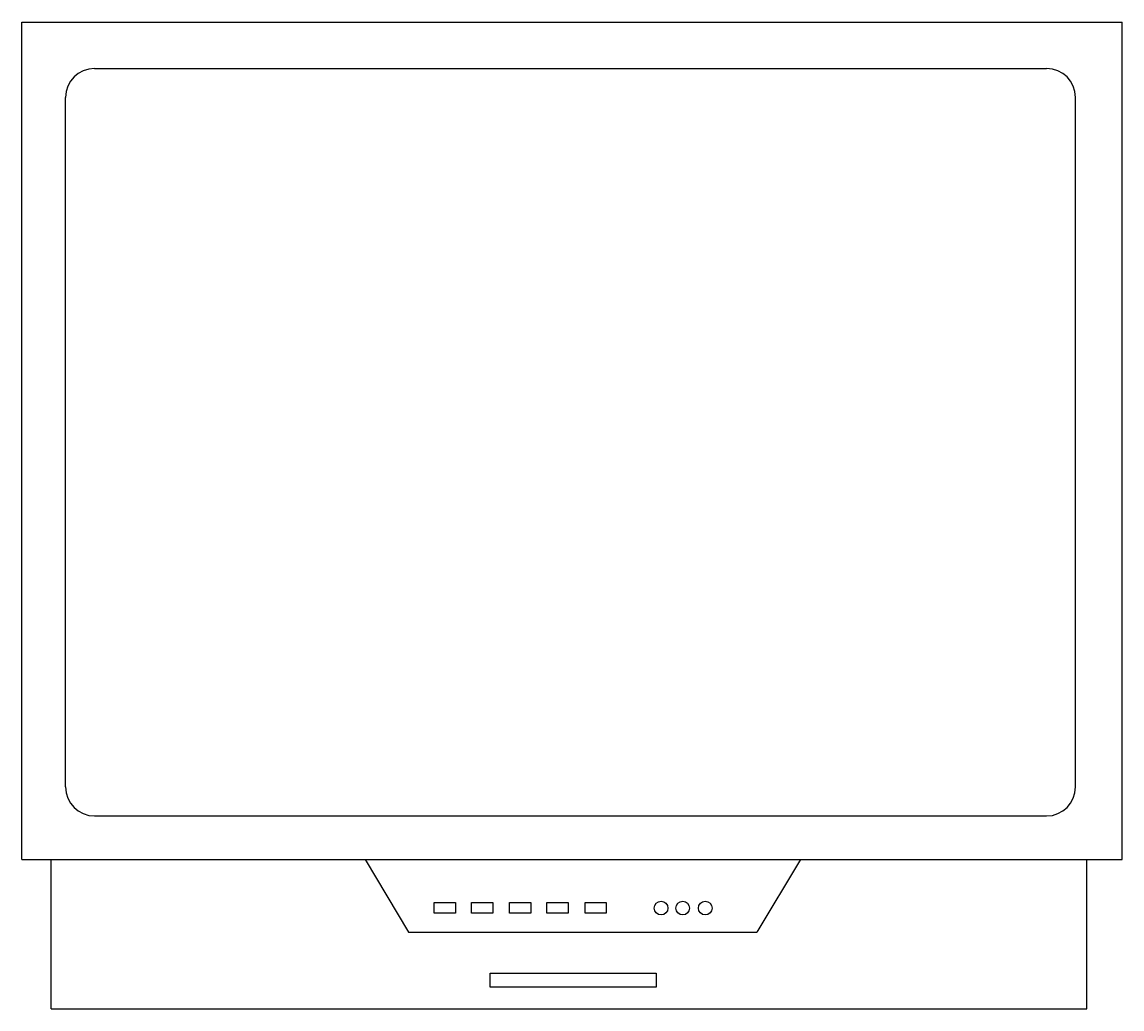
# Model space of a CAD drawing. Extents: x 1.4 to 2.11, y 0.706 to 1.343.
import ezdxf

# ---------------------------------------------------------------- set-up
doc = ezdxf.new("R2010")
doc.units = 0
doc.layers.get('0').update_dxf_attribs({"linetype": 'CONTINUOUS'})

msp = doc.modelspace()

# ---------------------------------------------------------------- linework, layer by layer
at = {"color": 0}
for p, q in [((1.3995, 0.80222), (1.3995, 1.34316)), ((1.3995, 1.34316), (2.11013, 1.34316)), ((2.11013, 0.80222), (2.11013, 1.34316)), ((1.44638, 1.31316), (2.06138, 1.31316)), ((1.42763, 0.8491), (1.42763, 1.29441)), ((2.08013, 0.8491), (2.08013, 1.29441)), ((1.44638, 0.83035), (2.06138, 0.83035)), ((1.3995, 0.80222), (2.11013, 0.80222)), ((1.41825, 0.70566), (1.41825, 0.80222)), ((1.62114, 0.80222), (1.64927, 0.75535)), ((1.90239, 0.80222), (1.87427, 0.75535)), ((2.08737, 0.70566), (2.08737, 0.80222)), ((1.64927, 0.75535), (1.87427, 0.75535)), ((1.41825, 0.70566), (2.08737, 0.70566))]:
    msp.add_line(p, q, dxfattribs=at)
for points in [[(1.66586, 0.76761), (1.66586, 0.77444), (1.67955, 0.77444), (1.67955, 0.76761)], [(1.68989, 0.76761), (1.68989, 0.77444), (1.70358, 0.77444), (1.70358, 0.76761)], [(1.71454, 0.76761), (1.71454, 0.77444), (1.72823, 0.77444), (1.72823, 0.76761)], [(1.73856, 0.76761), (1.73856, 0.77444), (1.75225, 0.77444), (1.75225, 0.76761)], [(1.76322, 0.76761), (1.76322, 0.77444), (1.77691, 0.77444), (1.77691, 0.76761)], [(1.70192, 0.71975), (1.70192, 0.72887), (1.80917, 0.72887), (1.80917, 0.71975)]]:
    msp.add_lwpolyline(points, close=True, dxfattribs=at)
for centre in [(1.81241, 0.77085), (1.82632, 0.77085), (1.84086, 0.77085)]:
    msp.add_circle(centre, 0.00442, dxfattribs=at)
for centre, start, end in [((1.44638, 1.29441), 90, 180), ((2.06138, 1.29441), 0, 90), ((1.44638, 0.8491), 180, 270), ((2.06138, 0.8491), 270, 0)]:
    msp.add_arc(centre, 0.01875, start, end, dxfattribs=at)

doc.saveas('drawing.dxf')
